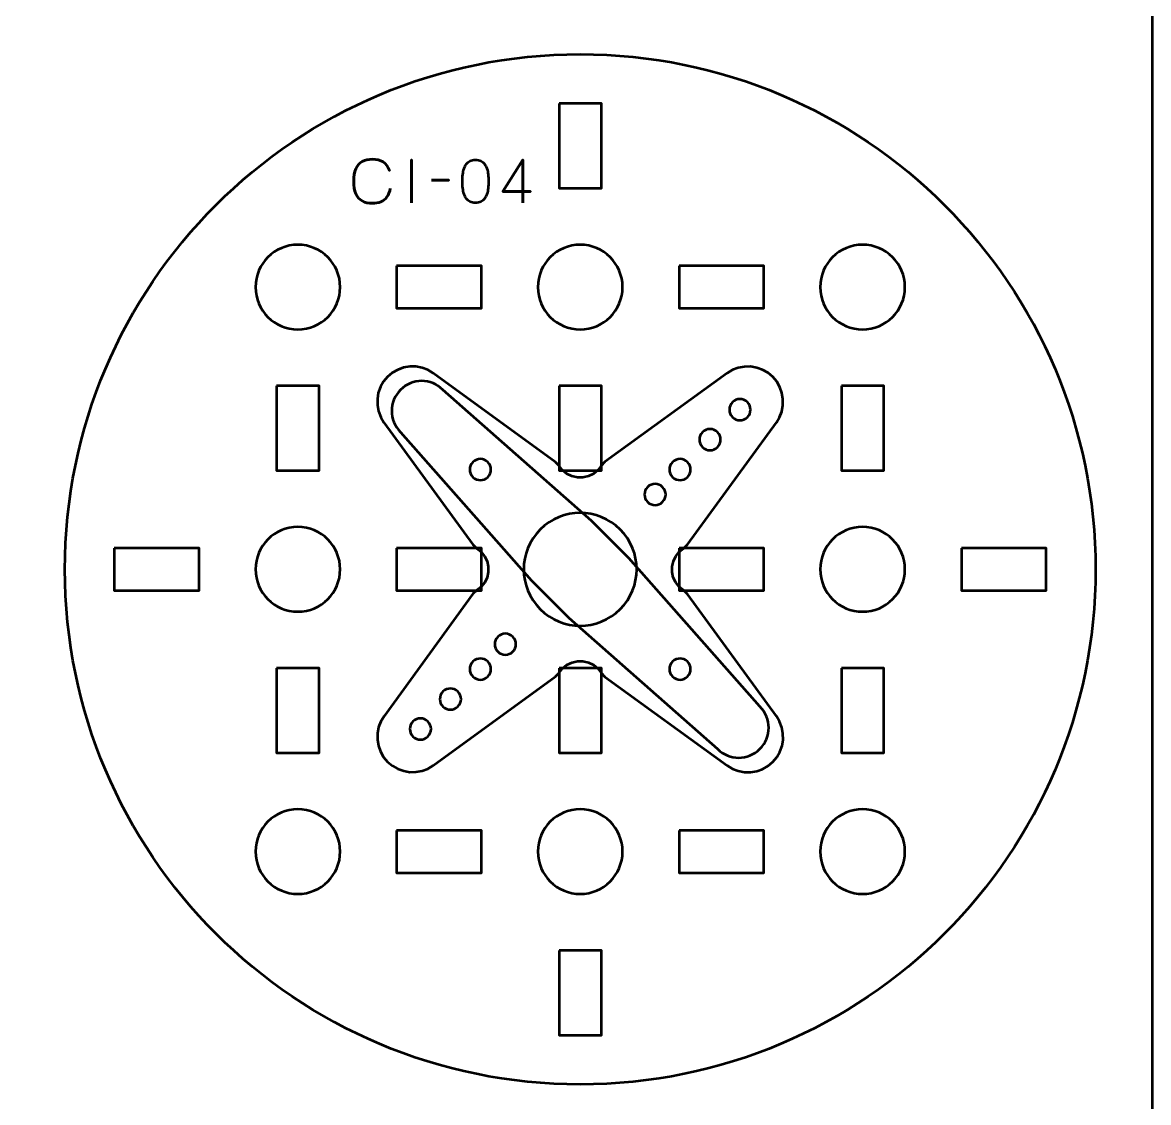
# Model space of a CAD drawing. Header units: centimetres. Extents: x -26.1 to 5.1, y -32.2 to 2.5.
# Drawn here: x -26.15 to -18.17, y -15 to -7.35 of the extents above; entities that cross this region are included whole.
import ezdxf

# ---------------------------------------------------------------- set-up
doc = ezdxf.new("R2010")
doc.units = ezdxf.units.CM
doc.header["$MEASUREMENT"] = 0
doc.layers.add('Layer 1', color=7, linetype='Continuous')

msp = doc.modelspace()

# ---------------------------------------------------------------- linework, layer by layer
at = {"layer": 'Layer 1', "color": 114, "lineweight": 53}
msp.add_ellipse((-22.19999, -11.22499), major_axis=(0, 3.65), ratio=1, dxfattribs=at)
msp.add_open_spline([(-18.15001, -15.07498), (-18.15001, -15.07498), (-18.15001, -5.57495), (-18.15001, -5.57495), (-18.15001, -5.57495), (-18.15001, -5.29798), (-17.92692, -5.07499), (-17.64992, -5.07499), (-17.64992, -5.07499), (-17.64992, -5.07499), (-15.09999, -5.07499), (-15.09999, -5.07499), (-15.09999, -5.07499), (-15.09999, -5.07499), (-15.09999, -8.72499), (-15.09999, -8.72499), (-15.09999, -8.72499), (-15.09999, -9.05631), (-14.83131, -9.32499), (-14.49999, -9.32499), (-14.49999, -9.32499), (-14.16867, -9.32499), (-13.89999, -9.05631), (-13.89999, -8.72499), (-13.89999, -8.72499), (-13.89999, -8.72499), (-13.89999, -5.07499), (-13.89999, -5.07499), (-13.89999, -5.07499), (-13.89999, -5.07499), (-11.34995, -5.07499), (-11.34995, -5.07499), (-11.34995, -5.07499), (-11.07298, -5.07499), (-10.84999, -5.29798), (-10.84999, -5.57495), (-10.84999, -5.57495), (-10.84999, -5.57495), (-10.84999, -15.07498), (-10.84999, -15.07498), (-10.84999, -15.07498), (-10.84999, -15.07498), (-3.34996, -15.07498), (-3.34996, -15.07498), (-3.34996, -15.07498), (-3.07299, -15.07498), (-2.85, -15.29807), (-2.85, -15.57507), (-2.85, -15.57507), (-2.85, -15.57507), (-2.85, -21.87504), (-2.85, -21.87504), (-2.85, -21.87504), (-2.85, -22.15201), (-3.07299, -22.375), (-3.34996, -22.375), (-3.34996, -22.375), (-3.34996, -22.375), (-25.64989, -22.375), (-25.64989, -22.375), (-25.64989, -22.375), (-25.92689, -22.375), (-26.14999, -22.15201), (-26.14999, -21.87504), (-26.14999, -21.87504), (-26.14999, -21.87504), (-26.14999, -15.57507), (-26.14999, -15.57507), (-26.14999, -15.57507), (-26.14999, -15.29807), (-25.92689, -15.07498), (-25.64989, -15.07498), (-25.64989, -15.07498), (-25.64989, -15.07498), (-18.15001, -15.07498), (-18.15001, -15.07498)], degree=3, knots=[0, 0, 0, 0, 0.0526316, 0.0526316, 0.0526316, 0.0526316, 0.1052632, 0.1052632, 0.1052632, 0.1052632, 0.1578947, 0.1578947, 0.1578947, 0.1578947, 0.2105263, 0.2105263, 0.2105263, 0.2105263, 0.2631579, 0.2631579, 0.2631579, 0.2631579, 0.3157895, 0.3157895, 0.3157895, 0.3157895, 0.3684211, 0.3684211, 0.3684211, 0.3684211, 0.4210526, 0.4210526, 0.4210526, 0.4210526, 0.4736842, 0.4736842, 0.4736842, 0.4736842, 0.5263158, 0.5263158, 0.5263158, 0.5263158, 0.5789474, 0.5789474, 0.5789474, 0.5789474, 0.6315789, 0.6315789, 0.6315789, 0.6315789, 0.6842105, 0.6842105, 0.6842105, 0.6842105, 0.7368421, 0.7368421, 0.7368421, 0.7368421, 0.7894737, 0.7894737, 0.7894737, 0.7894737, 0.8421053, 0.8421053, 0.8421053, 0.8421053, 0.8947368, 0.8947368, 0.8947368, 0.8947368, 0.9473684, 0.9473684, 0.9473684, 0.9473684, 1, 1, 1, 1], dxfattribs=at)
at = {"layer": 'Layer 1', "lineweight": 53}
for points in [[(-22.35003, -7.92494), (-22.35003, -7.92494), (-22.05003, -7.92494), (-22.05003, -7.92494), (-22.05003, -7.92494), (-22.05003, -7.92494), (-22.05003, -8.52494), (-22.05003, -8.52494), (-22.05003, -8.52494), (-22.05003, -8.52494), (-22.35003, -8.52494), (-22.35003, -8.52494), (-22.35003, -8.52494), (-22.35003, -8.52494), (-22.35003, -7.92494), (-22.35003, -7.92494)], [(-23.89988, -9.22499), (-23.89988, -9.39062), (-24.03426, -9.525), (-24.19989, -9.525), (-24.19989, -9.525), (-24.36566, -9.525), (-24.49989, -9.39062), (-24.49989, -9.22499), (-24.49989, -9.22499), (-24.49989, -9.05922), (-24.36566, -8.92499), (-24.19989, -8.92499), (-24.19989, -8.92499), (-24.03426, -8.92499), (-23.89988, -9.05922), (-23.89988, -9.22499)], [(-21.89996, -9.22499), (-21.89996, -9.39062), (-22.0343, -9.525), (-22.19995, -9.525), (-22.19995, -9.525), (-22.36558, -9.525), (-22.49996, -9.39062), (-22.49996, -9.22499), (-22.49996, -9.22499), (-22.49996, -9.05922), (-22.36558, -8.92499), (-22.19995, -8.92499), (-22.19995, -8.92499), (-22.0343, -8.92499), (-21.89996, -9.05922), (-21.89996, -9.22499)], [(-19.89999, -9.22499), (-19.89999, -9.39062), (-20.03423, -9.525), (-20.2, -9.525), (-20.2, -9.525), (-20.36566, -9.525), (-20.5, -9.39062), (-20.5, -9.22499), (-20.5, -9.22499), (-20.5, -9.05922), (-20.36566, -8.92499), (-20.2, -8.92499), (-20.2, -8.92499), (-20.03423, -8.92499), (-19.89999, -9.05922), (-19.89999, -9.22499)], [(-23.49998, -9.07492), (-23.49998, -9.07492), (-22.89997, -9.07492), (-22.89997, -9.07492), (-22.89997, -9.07492), (-22.89997, -9.07492), (-22.89997, -9.37492), (-22.89997, -9.37492), (-22.89997, -9.37492), (-22.89997, -9.37492), (-23.49998, -9.37492), (-23.49998, -9.37492), (-23.49998, -9.37492), (-23.49998, -9.37492), (-23.49998, -9.07492), (-23.49998, -9.07492)], [(-21.49991, -9.07492), (-21.49991, -9.07492), (-20.89991, -9.07492), (-20.89991, -9.07492), (-20.89991, -9.07492), (-20.89991, -9.07492), (-20.89991, -9.37492), (-20.89991, -9.37492), (-20.89991, -9.37492), (-20.89991, -9.37492), (-21.49991, -9.37492), (-21.49991, -9.37492), (-21.49991, -9.37492), (-21.49991, -9.37492), (-21.49991, -9.07492), (-21.49991, -9.07492)], [(-24.34996, -9.9249), (-24.34996, -9.9249), (-24.04996, -9.9249), (-24.04996, -9.9249), (-24.04996, -9.9249), (-24.04996, -9.9249), (-24.04996, -10.52491), (-24.04996, -10.52491), (-24.04996, -10.52491), (-24.04996, -10.52491), (-24.34996, -10.52491), (-24.34996, -10.52491), (-24.34996, -10.52491), (-24.34996, -10.52491), (-24.34996, -9.9249), (-24.34996, -9.9249)], [(-22.35003, -9.9249), (-22.35003, -9.9249), (-22.05003, -9.9249), (-22.05003, -9.9249), (-22.05003, -9.9249), (-22.05003, -9.9249), (-22.05003, -10.52491), (-22.05003, -10.52491), (-22.05003, -10.52491), (-22.05003, -10.52491), (-22.35003, -10.52491), (-22.35003, -10.52491), (-22.35003, -10.52491), (-22.35003, -10.52491), (-22.35003, -9.9249), (-22.35003, -9.9249)], [(-20.34993, -9.9249), (-20.34993, -9.9249), (-20.04992, -9.9249), (-20.04992, -9.9249), (-20.04992, -9.9249), (-20.04992, -9.9249), (-20.04992, -10.52491), (-20.04992, -10.52491), (-20.04992, -10.52491), (-20.04992, -10.52491), (-20.34993, -10.52491), (-20.34993, -10.52491), (-20.34993, -10.52491), (-20.34993, -10.52491), (-20.34993, -9.9249), (-20.34993, -9.9249)], [(-23.89988, -11.22493), (-23.89988, -11.39058), (-24.03426, -11.52492), (-24.19989, -11.52492), (-24.19989, -11.52492), (-24.36566, -11.52492), (-24.49989, -11.39058), (-24.49989, -11.22493), (-24.49989, -11.22493), (-24.49989, -11.0593), (-24.36566, -10.92492), (-24.19989, -10.92492), (-24.19989, -10.92492), (-24.03426, -10.92492), (-23.89988, -11.0593), (-23.89988, -11.22493)], [(-19.89999, -11.22493), (-19.89999, -11.39058), (-20.03423, -11.52492), (-20.2, -11.52492), (-20.2, -11.52492), (-20.36566, -11.52492), (-20.5, -11.39058), (-20.5, -11.22493), (-20.5, -11.22493), (-20.5, -11.0593), (-20.36566, -10.92492), (-20.2, -10.92492), (-20.2, -10.92492), (-20.03423, -10.92492), (-19.89999, -11.0593), (-19.89999, -11.22493)], [(-25.49994, -11.07485), (-25.49994, -11.07485), (-24.89994, -11.07485), (-24.89994, -11.07485), (-24.89994, -11.07485), (-24.89994, -11.07485), (-24.89994, -11.37485), (-24.89994, -11.37485), (-24.89994, -11.37485), (-24.89994, -11.37485), (-25.49994, -11.37485), (-25.49994, -11.37485), (-25.49994, -11.37485), (-25.49994, -11.37485), (-25.49994, -11.07485), (-25.49994, -11.07485)], [(-23.49998, -11.07485), (-23.49998, -11.07485), (-22.89997, -11.07485), (-22.89997, -11.07485), (-22.89997, -11.07485), (-22.89997, -11.07485), (-22.89997, -11.37485), (-22.89997, -11.37485), (-22.89997, -11.37485), (-22.89997, -11.37485), (-23.49998, -11.37485), (-23.49998, -11.37485), (-23.49998, -11.37485), (-23.49998, -11.37485), (-23.49998, -11.07485), (-23.49998, -11.07485)], [(-21.49991, -11.07485), (-21.49991, -11.07485), (-20.89991, -11.07485), (-20.89991, -11.07485), (-20.89991, -11.07485), (-20.89991, -11.07485), (-20.89991, -11.37485), (-20.89991, -11.37485), (-20.89991, -11.37485), (-20.89991, -11.37485), (-21.49991, -11.37485), (-21.49991, -11.37485), (-21.49991, -11.37485), (-21.49991, -11.37485), (-21.49991, -11.07485), (-21.49991, -11.07485)], [(-19.49994, -11.07485), (-19.49994, -11.07485), (-18.89994, -11.07485), (-18.89994, -11.07485), (-18.89994, -11.07485), (-18.89994, -11.07485), (-18.89994, -11.37485), (-18.89994, -11.37485), (-18.89994, -11.37485), (-18.89994, -11.37485), (-19.49994, -11.37485), (-19.49994, -11.37485), (-19.49994, -11.37485), (-19.49994, -11.37485), (-19.49994, -11.07485), (-19.49994, -11.07485)], [(-24.34996, -11.92497), (-24.34996, -11.92497), (-24.04996, -11.92497), (-24.04996, -11.92497), (-24.04996, -11.92497), (-24.04996, -11.92497), (-24.04996, -12.52497), (-24.04996, -12.52497), (-24.04996, -12.52497), (-24.04996, -12.52497), (-24.34996, -12.52497), (-24.34996, -12.52497), (-24.34996, -12.52497), (-24.34996, -12.52497), (-24.34996, -11.92497), (-24.34996, -11.92497)], [(-22.35003, -11.92497), (-22.35003, -11.92497), (-22.05003, -11.92497), (-22.05003, -11.92497), (-22.05003, -11.92497), (-22.05003, -11.92497), (-22.05003, -12.52497), (-22.05003, -12.52497), (-22.05003, -12.52497), (-22.05003, -12.52497), (-22.35003, -12.52497), (-22.35003, -12.52497), (-22.35003, -12.52497), (-22.35003, -12.52497), (-22.35003, -11.92497), (-22.35003, -11.92497)], [(-20.34993, -11.92497), (-20.34993, -11.92497), (-20.04992, -11.92497), (-20.04992, -11.92497), (-20.04992, -11.92497), (-20.04992, -11.92497), (-20.04992, -12.52497), (-20.04992, -12.52497), (-20.04992, -12.52497), (-20.04992, -12.52497), (-20.34993, -12.52497), (-20.34993, -12.52497), (-20.34993, -12.52497), (-20.34993, -12.52497), (-20.34993, -11.92497), (-20.34993, -11.92497)], [(-23.89988, -13.22488), (-23.89988, -13.39065), (-24.03426, -13.52489), (-24.19989, -13.52489), (-24.19989, -13.52489), (-24.36566, -13.52489), (-24.49989, -13.39065), (-24.49989, -13.22488), (-24.49989, -13.22488), (-24.49989, -13.05922), (-24.36566, -12.92488), (-24.19989, -12.92488), (-24.19989, -12.92488), (-24.03426, -12.92488), (-23.89988, -13.05922), (-23.89988, -13.22488)], [(-21.89996, -13.22488), (-21.89996, -13.39065), (-22.0343, -13.52489), (-22.19995, -13.52489), (-22.19995, -13.52489), (-22.36558, -13.52489), (-22.49996, -13.39065), (-22.49996, -13.22488), (-22.49996, -13.22488), (-22.49996, -13.05922), (-22.36558, -12.92488), (-22.19995, -12.92488), (-22.19995, -12.92488), (-22.0343, -12.92488), (-21.89996, -13.05922), (-21.89996, -13.22488)], [(-19.89999, -13.22488), (-19.89999, -13.39065), (-20.03423, -13.52489), (-20.2, -13.52489), (-20.2, -13.52489), (-20.36566, -13.52489), (-20.5, -13.39065), (-20.5, -13.22488), (-20.5, -13.22488), (-20.5, -13.05922), (-20.36566, -12.92488), (-20.2, -12.92488), (-20.2, -12.92488), (-20.03423, -12.92488), (-19.89999, -13.05922), (-19.89999, -13.22488)], [(-23.49998, -13.07495), (-23.49998, -13.07495), (-22.89997, -13.07495), (-22.89997, -13.07495), (-22.89997, -13.07495), (-22.89997, -13.07495), (-22.89997, -13.37496), (-22.89997, -13.37496), (-22.89997, -13.37496), (-22.89997, -13.37496), (-23.49998, -13.37496), (-23.49998, -13.37496), (-23.49998, -13.37496), (-23.49998, -13.37496), (-23.49998, -13.07495), (-23.49998, -13.07495)], [(-21.49991, -13.07495), (-21.49991, -13.07495), (-20.89991, -13.07495), (-20.89991, -13.07495), (-20.89991, -13.07495), (-20.89991, -13.07495), (-20.89991, -13.37496), (-20.89991, -13.37496), (-20.89991, -13.37496), (-20.89991, -13.37496), (-21.49991, -13.37496), (-21.49991, -13.37496), (-21.49991, -13.37496), (-21.49991, -13.37496), (-21.49991, -13.07495), (-21.49991, -13.07495)], [(-22.35003, -13.92494), (-22.35003, -13.92494), (-22.05003, -13.92494), (-22.05003, -13.92494), (-22.05003, -13.92494), (-22.05003, -13.92494), (-22.05003, -14.52494), (-22.05003, -14.52494), (-22.05003, -14.52494), (-22.05003, -14.52494), (-22.35003, -14.52494), (-22.35003, -14.52494), (-22.35003, -14.52494), (-22.35003, -14.52494), (-22.35003, -13.92494), (-22.35003, -13.92494)]]:
    msp.add_open_spline(points, degree=3, knots=[0, 0, 0, 0, 0.25, 0.25, 0.25, 0.25, 0.5, 0.5, 0.5, 0.5, 0.75, 0.75, 0.75, 0.75, 1, 1, 1, 1], dxfattribs=at)
at = {"layer": 'Layer 1', "color": 30, "lineweight": 53}
for points, knots in [([(-23.545, -8.52532), (-23.54952, -8.54952), (-23.55742, -8.56949), (-23.5685, -8.58515), (-23.5685, -8.58515), (-23.57964, -8.60075), (-23.5939, -8.61232), (-23.61125, -8.61987), (-23.61125, -8.61987), (-23.62854, -8.62742), (-23.64886, -8.63123), (-23.672, -8.63116), (-23.672, -8.63116), (-23.70015, -8.63123), (-23.72407, -8.62579), (-23.74369, -8.61472), (-23.74369, -8.61472), (-23.7633, -8.60371), (-23.77826, -8.58671), (-23.78856, -8.56364), (-23.78856, -8.56364), (-23.79886, -8.54056), (-23.80401, -8.511), (-23.80408, -8.47495), (-23.80408, -8.47495), (-23.80401, -8.43904), (-23.79886, -8.40954), (-23.78856, -8.38647), (-23.78856, -8.38647), (-23.77826, -8.3634), (-23.7633, -8.34633), (-23.74369, -8.33525), (-23.74369, -8.33525), (-23.72407, -8.32417), (-23.70015, -8.31867), (-23.672, -8.31874), (-23.672, -8.31874), (-23.64187, -8.31867), (-23.61662, -8.32509), (-23.5963, -8.338), (-23.5963, -8.338), (-23.57605, -8.35091), (-23.56116, -8.37088), (-23.55178, -8.3979), (-23.55178, -8.3979), (-23.56116, -8.37088), (-23.57605, -8.35091), (-23.5963, -8.338), (-23.5963, -8.338), (-23.61662, -8.32509), (-23.64187, -8.31867), (-23.672, -8.31874), (-23.672, -8.31874), (-23.70015, -8.31867), (-23.72407, -8.32417), (-23.74369, -8.33525), (-23.74369, -8.33525), (-23.7633, -8.34633), (-23.77826, -8.3634), (-23.78856, -8.38647), (-23.78856, -8.38647), (-23.79886, -8.40954), (-23.80401, -8.43904), (-23.80408, -8.47495), (-23.80408, -8.47495), (-23.80401, -8.511), (-23.79886, -8.54056), (-23.78856, -8.56364), (-23.78856, -8.56364), (-23.77826, -8.58671), (-23.7633, -8.60371), (-23.74369, -8.61472), (-23.74369, -8.61472), (-23.72407, -8.62579), (-23.70015, -8.63123), (-23.672, -8.63116), (-23.672, -8.63116), (-23.64886, -8.63123), (-23.62854, -8.62742), (-23.61125, -8.61987), (-23.61125, -8.61987), (-23.5939, -8.61232), (-23.57964, -8.60075), (-23.5685, -8.58515), (-23.5685, -8.58515), (-23.55742, -8.56949), (-23.54952, -8.54952), (-23.545, -8.52532)], [0, 0, 0, 0, 0.0454545, 0.0454545, 0.0454545, 0.0454545, 0.0909091, 0.0909091, 0.0909091, 0.0909091, 0.1363636, 0.1363636, 0.1363636, 0.1363636, 0.1818182, 0.1818182, 0.1818182, 0.1818182, 0.2272727, 0.2272727, 0.2272727, 0.2272727, 0.2727273, 0.2727273, 0.2727273, 0.2727273, 0.3181818, 0.3181818, 0.3181818, 0.3181818, 0.3636364, 0.3636364, 0.3636364, 0.3636364, 0.4090909, 0.4090909, 0.4090909, 0.4090909, 0.4545455, 0.4545455, 0.4545455, 0.4545455, 0.5, 0.5, 0.5, 0.5, 0.5454545, 0.5454545, 0.5454545, 0.5454545, 0.5909091, 0.5909091, 0.5909091, 0.5909091, 0.6363636, 0.6363636, 0.6363636, 0.6363636, 0.6818182, 0.6818182, 0.6818182, 0.6818182, 0.7272727, 0.7272727, 0.7272727, 0.7272727, 0.7727273, 0.7727273, 0.7727273, 0.7727273, 0.8181818, 0.8181818, 0.8181818, 0.8181818, 0.8636364, 0.8636364, 0.8636364, 0.8636364, 0.9090909, 0.9090909, 0.9090909, 0.9090909, 0.9545455, 0.9545455, 0.9545455, 0.9545455, 1, 1, 1, 1]), ([(-23.39514, -8.62777), (-23.39514, -8.62777), (-23.39514, -8.32255), (-23.39514, -8.32255), (-23.39514, -8.32255), (-23.39514, -8.32255), (-23.39514, -8.62777), (-23.39514, -8.62777)], [0, 0, 0, 0, 0.5, 0.5, 0.5, 0.5, 1, 1, 1, 1]), ([(-22.94175, -8.62777), (-22.92694, -8.6277), (-22.91417, -8.62509), (-22.90351, -8.62001), (-22.90351, -8.62001), (-22.89293, -8.61493), (-22.88411, -8.60766), (-22.87706, -8.59842), (-22.87706, -8.59842), (-22.87007, -8.58911), (-22.86457, -8.5781), (-22.86048, -8.5654), (-22.86048, -8.5654), (-22.85645, -8.5527), (-22.85356, -8.5388), (-22.85194, -8.52356), (-22.85194, -8.52356), (-22.85024, -8.50832), (-22.8494, -8.4923), (-22.84947, -8.47537), (-22.84947, -8.47537), (-22.8494, -8.45851), (-22.85024, -8.44249), (-22.85194, -8.42732), (-22.85194, -8.42732), (-22.85356, -8.41215), (-22.85645, -8.39818), (-22.86048, -8.38548), (-22.86048, -8.38548), (-22.86457, -8.37285), (-22.87007, -8.36185), (-22.87706, -8.35246), (-22.87706, -8.35246), (-22.88411, -8.34315), (-22.89293, -8.33588), (-22.90351, -8.3308), (-22.90351, -8.3308), (-22.91417, -8.32565), (-22.92694, -8.32304), (-22.94175, -8.32297), (-22.94175, -8.32297), (-22.95657, -8.32304), (-22.96934, -8.32565), (-22.98, -8.3308), (-22.98, -8.3308), (-22.99058, -8.33588), (-22.9994, -8.34315), (-23.00645, -8.35246), (-23.00645, -8.35246), (-23.01344, -8.36185), (-23.01894, -8.37285), (-23.02303, -8.38548), (-23.02303, -8.38548), (-23.02706, -8.39818), (-23.02995, -8.41215), (-23.03157, -8.42732), (-23.03157, -8.42732), (-23.03326, -8.44249), (-23.03411, -8.45851), (-23.03404, -8.47537), (-23.03404, -8.47537), (-23.03411, -8.4923), (-23.03326, -8.50832), (-23.03157, -8.52356), (-23.03157, -8.52356), (-23.02995, -8.5388), (-23.02706, -8.5527), (-23.02303, -8.5654), (-23.02303, -8.5654), (-23.01894, -8.5781), (-23.01344, -8.58911), (-23.00645, -8.59842), (-23.00645, -8.59842), (-22.9994, -8.60766), (-22.99058, -8.61493), (-22.98, -8.62001), (-22.98, -8.62001), (-22.96934, -8.62509), (-22.95657, -8.6277), (-22.94175, -8.62777)], [0, 0, 0, 0, 0.05, 0.05, 0.05, 0.05, 0.1, 0.1, 0.1, 0.1, 0.15, 0.15, 0.15, 0.15, 0.2, 0.2, 0.2, 0.2, 0.25, 0.25, 0.25, 0.25, 0.3, 0.3, 0.3, 0.3, 0.35, 0.35, 0.35, 0.35, 0.4, 0.4, 0.4, 0.4, 0.45, 0.45, 0.45, 0.45, 0.5, 0.5, 0.5, 0.5, 0.55, 0.55, 0.55, 0.55, 0.6, 0.6, 0.6, 0.6, 0.65, 0.65, 0.65, 0.65, 0.7, 0.7, 0.7, 0.7, 0.75, 0.75, 0.75, 0.75, 0.8, 0.8, 0.8, 0.8, 0.85, 0.85, 0.85, 0.85, 0.9, 0.9, 0.9, 0.9, 0.95, 0.95, 0.95, 0.95, 1, 1, 1, 1]), ([(-22.94175, -8.62777), (-22.92694, -8.6277), (-22.91417, -8.62509), (-22.90351, -8.62001), (-22.90351, -8.62001), (-22.89293, -8.61493), (-22.88411, -8.60766), (-22.87706, -8.59842), (-22.87706, -8.59842), (-22.87007, -8.58911), (-22.86457, -8.5781), (-22.86048, -8.5654), (-22.86048, -8.5654), (-22.85645, -8.5527), (-22.85356, -8.5388), (-22.85194, -8.52356), (-22.85194, -8.52356), (-22.85024, -8.50832), (-22.8494, -8.4923), (-22.84947, -8.47537), (-22.84947, -8.47537), (-22.8494, -8.45851), (-22.85024, -8.44249), (-22.85194, -8.42732), (-22.85194, -8.42732), (-22.85356, -8.41215), (-22.85645, -8.39818), (-22.86048, -8.38548), (-22.86048, -8.38548), (-22.86457, -8.37285), (-22.87007, -8.36185), (-22.87706, -8.35246), (-22.87706, -8.35246), (-22.88411, -8.34315), (-22.89293, -8.33588), (-22.90351, -8.3308), (-22.90351, -8.3308), (-22.91417, -8.32565), (-22.92694, -8.32304), (-22.94175, -8.32297), (-22.94175, -8.32297), (-22.95657, -8.32304), (-22.96934, -8.32565), (-22.98, -8.3308), (-22.98, -8.3308), (-22.99058, -8.33588), (-22.9994, -8.34315), (-23.00645, -8.35246), (-23.00645, -8.35246), (-23.01344, -8.36185), (-23.01894, -8.37285), (-23.02303, -8.38548), (-23.02303, -8.38548), (-23.02706, -8.39818), (-23.02995, -8.41215), (-23.03157, -8.42732), (-23.03157, -8.42732), (-23.03326, -8.44249), (-23.03411, -8.45851), (-23.03404, -8.47537), (-23.03404, -8.47537), (-23.03411, -8.4923), (-23.03326, -8.50832), (-23.03157, -8.52356), (-23.03157, -8.52356), (-23.02995, -8.5388), (-23.02706, -8.5527), (-23.02303, -8.5654), (-23.02303, -8.5654), (-23.01894, -8.5781), (-23.01344, -8.58911), (-23.00645, -8.59842), (-23.00645, -8.59842), (-22.9994, -8.60766), (-22.99058, -8.61493), (-22.98, -8.62001), (-22.98, -8.62001), (-22.96934, -8.62509), (-22.95657, -8.6277), (-22.94175, -8.62777)], [0, 0, 0, 0, 0.05, 0.05, 0.05, 0.05, 0.1, 0.1, 0.1, 0.1, 0.15, 0.15, 0.15, 0.15, 0.2, 0.2, 0.2, 0.2, 0.25, 0.25, 0.25, 0.25, 0.3, 0.3, 0.3, 0.3, 0.35, 0.35, 0.35, 0.35, 0.4, 0.4, 0.4, 0.4, 0.45, 0.45, 0.45, 0.45, 0.5, 0.5, 0.5, 0.5, 0.55, 0.55, 0.55, 0.55, 0.6, 0.6, 0.6, 0.6, 0.65, 0.65, 0.65, 0.65, 0.7, 0.7, 0.7, 0.7, 0.75, 0.75, 0.75, 0.75, 0.8, 0.8, 0.8, 0.8, 0.85, 0.85, 0.85, 0.85, 0.9, 0.9, 0.9, 0.9, 0.95, 0.95, 0.95, 0.95, 1, 1, 1, 1]), ([(-22.60521, -8.62777), (-22.60521, -8.62777), (-22.60521, -8.32255), (-22.60521, -8.32255), (-22.60521, -8.32255), (-22.60521, -8.32255), (-22.74914, -8.54649), (-22.74914, -8.54649), (-22.74914, -8.54649), (-22.74914, -8.54649), (-22.55102, -8.54649), (-22.55102, -8.54649), (-22.55102, -8.54649), (-22.55102, -8.54649), (-22.74914, -8.54649), (-22.74914, -8.54649), (-22.74914, -8.54649), (-22.74914, -8.54649), (-22.60521, -8.32255), (-22.60521, -8.32255), (-22.60521, -8.32255), (-22.60521, -8.32255), (-22.60521, -8.62777), (-22.60521, -8.62777)], [0, 0, 0, 0, 0.1666667, 0.1666667, 0.1666667, 0.1666667, 0.3333333, 0.3333333, 0.3333333, 0.3333333, 0.5, 0.5, 0.5, 0.5, 0.6666667, 0.6666667, 0.6666667, 0.6666667, 0.8333333, 0.8333333, 0.8333333, 0.8333333, 1, 1, 1, 1]), ([(-23.25417, -8.46817), (-23.25417, -8.46817), (-23.13098, -8.46817), (-23.13098, -8.46817), (-23.13098, -8.46817), (-23.13098, -8.46817), (-23.25417, -8.46817), (-23.25417, -8.46817)], [0, 0, 0, 0, 0.5, 0.5, 0.5, 0.5, 1, 1, 1, 1]), ([(-23.24125, -9.83479), (-23.24125, -9.83479), (-22.37531, -10.46436), (-22.37531, -10.46436), (-22.37531, -10.46436), (-22.37531, -10.46436), (-22.34842, -10.49237), (-22.34842, -10.49237), (-22.34842, -10.49237), (-22.34842, -10.49237), (-22.32434, -10.52318), (-22.32434, -10.52318), (-22.32434, -10.52318), (-22.32434, -10.52318), (-22.29409, -10.54782), (-22.29409, -10.54782), (-22.29409, -10.54782), (-22.29409, -10.54782), (-22.25881, -10.56518), (-22.25881, -10.56518), (-22.25881, -10.56518), (-22.25881, -10.56518), (-22.21959, -10.57415), (-22.21959, -10.57415), (-22.21959, -10.57415), (-22.21959, -10.57415), (-22.18038, -10.57414), (-22.18038, -10.57414), (-22.18038, -10.57414), (-22.18038, -10.57414), (-22.1423, -10.56518), (-22.1423, -10.56518), (-22.1423, -10.56518), (-22.1423, -10.56518), (-22.10645, -10.54837), (-22.10645, -10.54837), (-22.10645, -10.54837), (-22.10645, -10.54837), (-22.07564, -10.52317), (-22.07564, -10.52317), (-22.07564, -10.52317), (-22.07564, -10.52317), (-22.05157, -10.49237), (-22.05157, -10.49237), (-22.05157, -10.49237), (-22.05157, -10.49237), (-22.02524, -10.4638), (-22.02524, -10.4638), (-22.02524, -10.4638), (-22.02524, -10.4638), (-21.15929, -9.83535), (-21.15929, -9.83535), (-21.15929, -9.83535), (-21.15929, -9.83535), (-21.12176, -9.81238), (-21.12176, -9.81238), (-21.12176, -9.81238), (-21.12176, -9.81238), (-21.08088, -9.79727), (-21.08088, -9.79727), (-21.08088, -9.79727), (-21.08088, -9.79727), (-21.03774, -9.78886), (-21.03774, -9.78886), (-21.03774, -9.78886), (-21.03774, -9.78886), (-20.9935, -9.7883), (-20.9935, -9.7883), (-20.9935, -9.7883), (-20.9935, -9.7883), (-20.94981, -9.79614), (-20.94981, -9.79614), (-20.94981, -9.79614), (-20.94981, -9.79614), (-20.90836, -9.81071), (-20.90836, -9.81071), (-20.90836, -9.81071), (-20.90836, -9.81071), (-20.86972, -9.83255), (-20.86972, -9.83255), (-20.86972, -9.83255), (-20.86972, -9.83255), (-20.83611, -9.86055), (-20.83611, -9.86055), (-20.83611, -9.86055), (-20.83611, -9.86055), (-20.80754, -9.89472), (-20.80754, -9.89472), (-20.80754, -9.89472), (-20.80754, -9.89472), (-20.7857, -9.93337), (-20.7857, -9.93337), (-20.7857, -9.93337), (-20.7857, -9.93337), (-20.77113, -9.97481), (-20.77113, -9.97481), (-20.77113, -9.97481), (-20.77113, -9.97481), (-20.76385, -10.01795), (-20.76385, -10.01795), (-20.76385, -10.01795), (-20.76385, -10.01795), (-20.76441, -10.06219), (-20.76441, -10.06219), (-20.76441, -10.06219), (-20.76441, -10.06219), (-20.77226, -10.10589), (-20.77226, -10.10589), (-20.77226, -10.10589), (-20.77226, -10.10589), (-20.78737, -10.14677), (-20.78737, -10.14677), (-20.78737, -10.14677), (-20.78737, -10.14677), (-20.81034, -10.1843), (-20.81034, -10.1843), (-20.81034, -10.1843), (-20.81034, -10.1843), (-21.43935, -11.04969), (-21.43935, -11.04969), (-21.43935, -11.04969), (-21.43935, -11.04969), (-21.46737, -11.07657), (-21.46737, -11.07657), (-21.46737, -11.07657), (-21.46737, -11.07657), (-21.49816, -11.10065), (-21.49816, -11.10065), (-21.49816, -11.10065), (-21.49816, -11.10065), (-21.52336, -11.13146), (-21.52336, -11.13146), (-21.52336, -11.13146), (-21.52336, -11.13146), (-21.54017, -11.16731), (-21.54017, -11.16731), (-21.54017, -11.16731), (-21.54017, -11.16731), (-21.54913, -11.20538), (-21.54913, -11.20538), (-21.54913, -11.20538), (-21.54913, -11.20538), (-21.54914, -11.2446), (-21.54914, -11.2446), (-21.54914, -11.2446), (-21.54914, -11.2446), (-21.54074, -11.28325), (-21.54074, -11.28325), (-21.54074, -11.28325), (-21.54074, -11.28325), (-21.52337, -11.31854), (-21.52337, -11.31854), (-21.52337, -11.31854), (-21.52337, -11.31854), (-21.49817, -11.34935), (-21.49817, -11.34935), (-21.49817, -11.34935), (-21.49817, -11.34935), (-21.46736, -11.37343), (-21.46736, -11.37343), (-21.46736, -11.37343), (-21.46736, -11.37343), (-21.43935, -11.40031), (-21.43935, -11.40031), (-21.43935, -11.40031), (-21.43935, -11.40031), (-20.81035, -12.26569), (-20.81035, -12.26569), (-20.81035, -12.26569), (-20.81035, -12.26569), (-20.78739, -12.30321), (-20.78739, -12.30321), (-20.78739, -12.30321), (-20.78739, -12.30321), (-20.7717, -12.34465), (-20.7717, -12.34465), (-20.7717, -12.34465), (-20.7717, -12.34465), (-20.76387, -12.38835), (-20.76387, -12.38835), (-20.76387, -12.38835), (-20.76387, -12.38835), (-20.76331, -12.43259), (-20.76331, -12.43259), (-20.76331, -12.43259), (-20.76331, -12.43259), (-20.77058, -12.47572), (-20.77058, -12.47572), (-20.77058, -12.47572), (-20.77058, -12.47572), (-20.78515, -12.51717), (-20.78515, -12.51717), (-20.78515, -12.51717), (-20.78515, -12.51717), (-20.80699, -12.55582), (-20.80699, -12.55582), (-20.80699, -12.55582), (-20.80699, -12.55582), (-20.83499, -12.58943), (-20.83499, -12.58943), (-20.83499, -12.58943), (-20.83499, -12.58943), (-20.86916, -12.61799), (-20.86916, -12.61799), (-20.86916, -12.61799), (-20.86916, -12.61799), (-20.90782, -12.63984), (-20.90782, -12.63984), (-20.90782, -12.63984), (-20.90782, -12.63984), (-20.94927, -12.65441), (-20.94927, -12.65441), (-20.94927, -12.65441), (-20.94927, -12.65441), (-20.99239, -12.66168), (-20.99239, -12.66168), (-20.99239, -12.66168), (-20.99239, -12.66168), (-21.03664, -12.66112), (-21.03664, -12.66112), (-21.03664, -12.66112), (-21.03664, -12.66112), (-21.08033, -12.65329), (-21.08033, -12.65329), (-21.08033, -12.65329), (-21.08033, -12.65329), (-21.12178, -12.6376), (-21.12178, -12.6376), (-21.12178, -12.6376), (-21.12178, -12.6376), (-21.1593, -12.61464), (-21.1593, -12.61464), (-21.1593, -12.61464), (-21.1593, -12.61464), (-22.02467, -11.98563), (-22.02467, -11.98563), (-22.02467, -11.98563), (-22.02467, -11.98563), (-22.05156, -11.95763), (-22.05156, -11.95763), (-22.05156, -11.95763), (-22.05156, -11.95763), (-22.07564, -11.92682), (-22.07564, -11.92682), (-22.07564, -11.92682), (-22.07564, -11.92682), (-22.10645, -11.90162), (-22.10645, -11.90162), (-22.10645, -11.90162), (-22.10645, -11.90162), (-22.14174, -11.88425), (-22.14174, -11.88425), (-22.14174, -11.88425), (-22.14174, -11.88425), (-22.18039, -11.87585), (-22.18039, -11.87585), (-22.18039, -11.87585), (-22.18039, -11.87585), (-22.2196, -11.87585), (-22.2196, -11.87585), (-22.2196, -11.87585), (-22.2196, -11.87585), (-22.25768, -11.88482), (-22.25768, -11.88482), (-22.25768, -11.88482), (-22.25768, -11.88482), (-22.29353, -11.90162), (-22.29353, -11.90162), (-22.29353, -11.90162), (-22.29353, -11.90162), (-22.32434, -11.92683), (-22.32434, -11.92683), (-22.32434, -11.92683), (-22.32434, -11.92683), (-22.34842, -11.95763), (-22.34842, -11.95763), (-22.34842, -11.95763), (-22.34842, -11.95763), (-22.37474, -11.98508), (-22.37474, -11.98508), (-22.37474, -11.98508), (-22.37474, -11.98508), (-23.24068, -12.61464), (-23.24068, -12.61464), (-23.24068, -12.61464), (-23.24068, -12.61464), (-23.2782, -12.6376), (-23.2782, -12.6376), (-23.2782, -12.6376), (-23.2782, -12.6376), (-23.3191, -12.65273), (-23.3191, -12.65273), (-23.3191, -12.65273), (-23.3191, -12.65273), (-23.36279, -12.66056), (-23.36279, -12.66056), (-23.36279, -12.66056), (-23.36279, -12.66056), (-23.40703, -12.66113), (-23.40703, -12.66113), (-23.40703, -12.66113), (-23.40703, -12.66113), (-23.45016, -12.65385), (-23.45016, -12.65385), (-23.45016, -12.65385), (-23.45016, -12.65385), (-23.4916, -12.63928), (-23.4916, -12.63928), (-23.4916, -12.63928), (-23.4916, -12.63928), (-23.53026, -12.61744), (-23.53026, -12.61744), (-23.53026, -12.61744), (-23.53026, -12.61744), (-23.56443, -12.58887), (-23.56443, -12.58887), (-23.56443, -12.58887), (-23.56443, -12.58887), (-23.59243, -12.55526), (-23.59243, -12.55526), (-23.59243, -12.55526), (-23.59243, -12.55526), (-23.61426, -12.51662), (-23.61426, -12.51662), (-23.61426, -12.51662), (-23.61426, -12.51662), (-23.62884, -12.47517), (-23.62884, -12.47517), (-23.62884, -12.47517), (-23.62884, -12.47517), (-23.63668, -12.43148), (-23.63668, -12.43148), (-23.63668, -12.43148), (-23.63668, -12.43148), (-23.63612, -12.38723), (-23.63612, -12.38723), (-23.63612, -12.38723), (-23.63612, -12.38723), (-23.62772, -12.34411), (-23.62772, -12.34411), (-23.62772, -12.34411), (-23.62772, -12.34411), (-23.61259, -12.30321), (-23.61259, -12.30321), (-23.61259, -12.30321), (-23.61259, -12.30321), (-23.58963, -12.26569), (-23.58963, -12.26569), (-23.58963, -12.26569), (-23.58963, -12.26569), (-22.96063, -11.39919), (-22.96063, -11.39919), (-22.96063, -11.39919), (-22.96063, -11.39919), (-22.93262, -11.37343), (-22.93262, -11.37343), (-22.93262, -11.37343), (-22.93262, -11.37343), (-22.90182, -11.34935), (-22.90182, -11.34935), (-22.90182, -11.34935), (-22.90182, -11.34935), (-22.87661, -11.31854), (-22.87661, -11.31854), (-22.87661, -11.31854), (-22.87661, -11.31854), (-22.85981, -11.28269), (-22.85981, -11.28269), (-22.85981, -11.28269), (-22.85981, -11.28269), (-22.85085, -11.2446), (-22.85085, -11.2446), (-22.85085, -11.2446), (-22.85085, -11.2446), (-22.85084, -11.2054), (-22.85084, -11.2054), (-22.85084, -11.2054), (-22.85084, -11.2054), (-22.85981, -11.16618), (-22.85981, -11.16618), (-22.85981, -11.16618), (-22.85981, -11.16618), (-22.87717, -11.1309), (-22.87717, -11.1309), (-22.87717, -11.1309), (-22.87717, -11.1309), (-22.90181, -11.10066), (-22.90181, -11.10066), (-22.90181, -11.10066), (-22.90181, -11.10066), (-22.93262, -11.07657), (-22.93262, -11.07657), (-22.93262, -11.07657), (-22.93262, -11.07657), (-22.96063, -11.04968), (-22.96063, -11.04968), (-22.96063, -11.04968), (-22.96063, -11.04968), (-23.5902, -10.18374), (-23.5902, -10.18374), (-23.5902, -10.18374), (-23.5902, -10.18374), (-23.61316, -10.14622), (-23.61316, -10.14622), (-23.61316, -10.14622), (-23.61316, -10.14622), (-23.62885, -10.10477), (-23.62885, -10.10477), (-23.62885, -10.10477), (-23.62885, -10.10477), (-23.63668, -10.06108), (-23.63668, -10.06108), (-23.63668, -10.06108), (-23.63668, -10.06108), (-23.63669, -10.01739), (-23.63669, -10.01739), (-23.63669, -10.01739), (-23.63669, -10.01739), (-23.62997, -9.97371), (-23.62997, -9.97371), (-23.62997, -9.97371), (-23.62997, -9.97371), (-23.61484, -9.93282), (-23.61484, -9.93282), (-23.61484, -9.93282), (-23.61484, -9.93282), (-23.59299, -9.89416), (-23.59299, -9.89416), (-23.59299, -9.89416), (-23.59299, -9.89416), (-23.56443, -9.85999), (-23.56443, -9.85999), (-23.56443, -9.85999), (-23.56443, -9.85999), (-23.53082, -9.83199), (-23.53082, -9.83199), (-23.53082, -9.83199), (-23.53082, -9.83199), (-23.49217, -9.81015), (-23.49217, -9.81015), (-23.49217, -9.81015), (-23.49217, -9.81015), (-23.45128, -9.79502), (-23.45128, -9.79502), (-23.45128, -9.79502), (-23.45128, -9.79502), (-23.4076, -9.7883), (-23.4076, -9.7883), (-23.4076, -9.7883), (-23.4076, -9.7883), (-23.36391, -9.78831), (-23.36391, -9.78831), (-23.36391, -9.78831), (-23.36391, -9.78831), (-23.32021, -9.79614), (-23.32021, -9.79614), (-23.32021, -9.79614), (-23.32021, -9.79614), (-23.27877, -9.81183), (-23.27877, -9.81183), (-23.27877, -9.81183), (-23.27877, -9.81183), (-23.24125, -9.83479), (-23.24125, -9.83479)], [0, 0, 0, 0, 0.0086207, 0.0086207, 0.0086207, 0.0086207, 0.0172414, 0.0172414, 0.0172414, 0.0172414, 0.0258621, 0.0258621, 0.0258621, 0.0258621, 0.0344828, 0.0344828, 0.0344828, 0.0344828, 0.0431034, 0.0431034, 0.0431034, 0.0431034, 0.0517241, 0.0517241, 0.0517241, 0.0517241, 0.0603448, 0.0603448, 0.0603448, 0.0603448, 0.0689655, 0.0689655, 0.0689655, 0.0689655, 0.0775862, 0.0775862, 0.0775862, 0.0775862, 0.0862069, 0.0862069, 0.0862069, 0.0862069, 0.0948276, 0.0948276, 0.0948276, 0.0948276, 0.1034483, 0.1034483, 0.1034483, 0.1034483, 0.112069, 0.112069, 0.112069, 0.112069, 0.1206897, 0.1206897, 0.1206897, 0.1206897, 0.1293103, 0.1293103, 0.1293103, 0.1293103, 0.137931, 0.137931, 0.137931, 0.137931, 0.1465517, 0.1465517, 0.1465517, 0.1465517, 0.1551724, 0.1551724, 0.1551724, 0.1551724, 0.1637931, 0.1637931, 0.1637931, 0.1637931, 0.1724138, 0.1724138, 0.1724138, 0.1724138, 0.1810345, 0.1810345, 0.1810345, 0.1810345, 0.1896552, 0.1896552, 0.1896552, 0.1896552, 0.1982759, 0.1982759, 0.1982759, 0.1982759, 0.2068966, 0.2068966, 0.2068966, 0.2068966, 0.2155172, 0.2155172, 0.2155172, 0.2155172, 0.2241379, 0.2241379, 0.2241379, 0.2241379, 0.2327586, 0.2327586, 0.2327586, 0.2327586, 0.2413793, 0.2413793, 0.2413793, 0.2413793, 0.25, 0.25, 0.25, 0.25, 0.2586207, 0.2586207, 0.2586207, 0.2586207, 0.2672414, 0.2672414, 0.2672414, 0.2672414, 0.2758621, 0.2758621, 0.2758621, 0.2758621, 0.2844828, 0.2844828, 0.2844828, 0.2844828, 0.2931034, 0.2931034, 0.2931034, 0.2931034, 0.3017241, 0.3017241, 0.3017241, 0.3017241, 0.3103448, 0.3103448, 0.3103448, 0.3103448, 0.3189655, 0.3189655, 0.3189655, 0.3189655, 0.3275862, 0.3275862, 0.3275862, 0.3275862, 0.3362069, 0.3362069, 0.3362069, 0.3362069, 0.3448276, 0.3448276, 0.3448276, 0.3448276, 0.3534483, 0.3534483, 0.3534483, 0.3534483, 0.362069, 0.362069, 0.362069, 0.362069, 0.3706897, 0.3706897, 0.3706897, 0.3706897, 0.3793103, 0.3793103, 0.3793103, 0.3793103, 0.387931, 0.387931, 0.387931, 0.387931, 0.3965517, 0.3965517, 0.3965517, 0.3965517, 0.4051724, 0.4051724, 0.4051724, 0.4051724, 0.4137931, 0.4137931, 0.4137931, 0.4137931, 0.4224138, 0.4224138, 0.4224138, 0.4224138, 0.4310345, 0.4310345, 0.4310345, 0.4310345, 0.4396552, 0.4396552, 0.4396552, 0.4396552, 0.4482759, 0.4482759, 0.4482759, 0.4482759, 0.4568966, 0.4568966, 0.4568966, 0.4568966, 0.4655172, 0.4655172, 0.4655172, 0.4655172, 0.4741379, 0.4741379, 0.4741379, 0.4741379, 0.4827586, 0.4827586, 0.4827586, 0.4827586, 0.4913793, 0.4913793, 0.4913793, 0.4913793, 0.5, 0.5, 0.5, 0.5, 0.5086207, 0.5086207, 0.5086207, 0.5086207, 0.5172414, 0.5172414, 0.5172414, 0.5172414, 0.5258621, 0.5258621, 0.5258621, 0.5258621, 0.5344828, 0.5344828, 0.5344828, 0.5344828, 0.5431034, 0.5431034, 0.5431034, 0.5431034, 0.5517241, 0.5517241, 0.5517241, 0.5517241, 0.5603448, 0.5603448, 0.5603448, 0.5603448, 0.5689655, 0.5689655, 0.5689655, 0.5689655, 0.5775862, 0.5775862, 0.5775862, 0.5775862, 0.5862069, 0.5862069, 0.5862069, 0.5862069, 0.5948276, 0.5948276, 0.5948276, 0.5948276, 0.6034483, 0.6034483, 0.6034483, 0.6034483, 0.612069, 0.612069, 0.612069, 0.612069, 0.6206897, 0.6206897, 0.6206897, 0.6206897, 0.6293103, 0.6293103, 0.6293103, 0.6293103, 0.637931, 0.637931, 0.637931, 0.637931, 0.6465517, 0.6465517, 0.6465517, 0.6465517, 0.6551724, 0.6551724, 0.6551724, 0.6551724, 0.6637931, 0.6637931, 0.6637931, 0.6637931, 0.6724138, 0.6724138, 0.6724138, 0.6724138, 0.6810345, 0.6810345, 0.6810345, 0.6810345, 0.6896552, 0.6896552, 0.6896552, 0.6896552, 0.6982759, 0.6982759, 0.6982759, 0.6982759, 0.7068966, 0.7068966, 0.7068966, 0.7068966, 0.7155172, 0.7155172, 0.7155172, 0.7155172, 0.7241379, 0.7241379, 0.7241379, 0.7241379, 0.7327586, 0.7327586, 0.7327586, 0.7327586, 0.7413793, 0.7413793, 0.7413793, 0.7413793, 0.75, 0.75, 0.75, 0.75, 0.7586207, 0.7586207, 0.7586207, 0.7586207, 0.7672414, 0.7672414, 0.7672414, 0.7672414, 0.7758621, 0.7758621, 0.7758621, 0.7758621, 0.7844828, 0.7844828, 0.7844828, 0.7844828, 0.7931034, 0.7931034, 0.7931034, 0.7931034, 0.8017241, 0.8017241, 0.8017241, 0.8017241, 0.8103448, 0.8103448, 0.8103448, 0.8103448, 0.8189655, 0.8189655, 0.8189655, 0.8189655, 0.8275862, 0.8275862, 0.8275862, 0.8275862, 0.8362069, 0.8362069, 0.8362069, 0.8362069, 0.8448276, 0.8448276, 0.8448276, 0.8448276, 0.8534483, 0.8534483, 0.8534483, 0.8534483, 0.862069, 0.862069, 0.862069, 0.862069, 0.8706897, 0.8706897, 0.8706897, 0.8706897, 0.8793103, 0.8793103, 0.8793103, 0.8793103, 0.887931, 0.887931, 0.887931, 0.887931, 0.8965517, 0.8965517, 0.8965517, 0.8965517, 0.9051724, 0.9051724, 0.9051724, 0.9051724, 0.9137931, 0.9137931, 0.9137931, 0.9137931, 0.9224138, 0.9224138, 0.9224138, 0.9224138, 0.9310345, 0.9310345, 0.9310345, 0.9310345, 0.9396552, 0.9396552, 0.9396552, 0.9396552, 0.9482759, 0.9482759, 0.9482759, 0.9482759, 0.9568966, 0.9568966, 0.9568966, 0.9568966, 0.9655172, 0.9655172, 0.9655172, 0.9655172, 0.9741379, 0.9741379, 0.9741379, 0.9741379, 0.9827586, 0.9827586, 0.9827586, 0.9827586, 0.9913793, 0.9913793, 0.9913793, 0.9913793, 1, 1, 1, 1]), ([(-22.27954, -11.5697), (-22.27954, -11.5697), (-22.5447, -11.30454), (-22.5447, -11.30454), (-22.5447, -11.30454), (-22.5447, -11.30454), (-23.47278, -10.25272), (-23.47278, -10.25272), (-23.47278, -10.25272), (-23.55554, -10.16996), (-23.55554, -10.03496), (-23.47278, -9.9522), (-23.47278, -9.9522), (-23.39002, -9.86944), (-23.25502, -9.86944), (-23.17226, -9.9522), (-23.17226, -9.9522), (-23.17226, -9.9522), (-22.12044, -10.88028), (-22.12044, -10.88028), (-22.12044, -10.88028), (-22.12044, -10.88028), (-21.85528, -11.14544), (-21.85528, -11.14544), (-21.85528, -11.14544), (-21.85528, -11.14544), (-20.9272, -12.19726), (-20.9272, -12.19726), (-20.9272, -12.19726), (-20.84444, -12.28002), (-20.84444, -12.41502), (-20.9272, -12.49778), (-20.9272, -12.49778), (-21.00996, -12.58054), (-21.14496, -12.58054), (-21.22772, -12.49778), (-21.22772, -12.49778), (-21.22772, -12.49778), (-22.27954, -11.5697), (-22.27954, -11.5697)], [0, 0, 0, 0, 0.1, 0.1, 0.1, 0.1, 0.2, 0.2, 0.2, 0.2, 0.3, 0.3, 0.3, 0.3, 0.4, 0.4, 0.4, 0.4, 0.5, 0.5, 0.5, 0.5, 0.6, 0.6, 0.6, 0.6, 0.7, 0.7, 0.7, 0.7, 0.8, 0.8, 0.8, 0.8, 0.9, 0.9, 0.9, 0.9, 1, 1, 1, 1])]:
    msp.add_open_spline(points, degree=3, knots=knots, dxfattribs=at)
at = {"layer": 'Layer 1', "color": 250, "lineweight": 53}
for points in [[(-21.01558, -10.14665), (-21.04486, -10.17593), (-21.09237, -10.17593), (-21.12165, -10.14665), (-21.12165, -10.14665), (-21.15093, -10.11737), (-21.15093, -10.06987), (-21.12165, -10.04059), (-21.12165, -10.04059), (-21.09237, -10.01131), (-21.04486, -10.01131), (-21.01558, -10.04059), (-21.01558, -10.04059), (-20.9863, -10.06987), (-20.9863, -10.11737), (-21.01558, -10.14665)], [(-21.22771, -10.35878), (-21.25699, -10.38806), (-21.3045, -10.38806), (-21.33378, -10.35878), (-21.33378, -10.35878), (-21.36306, -10.3295), (-21.36306, -10.282), (-21.33378, -10.25272), (-21.33378, -10.25272), (-21.3045, -10.22344), (-21.25699, -10.22344), (-21.22771, -10.25272), (-21.22771, -10.25272), (-21.19843, -10.282), (-21.19843, -10.3295), (-21.22771, -10.35878)], [(-22.85406, -10.46485), (-22.82478, -10.49413), (-22.82478, -10.54164), (-22.85406, -10.57092), (-22.85406, -10.57092), (-22.88334, -10.6002), (-22.93084, -10.6002), (-22.96012, -10.57092), (-22.96012, -10.57092), (-22.9894, -10.54164), (-22.9894, -10.49413), (-22.96012, -10.46485), (-22.96012, -10.46485), (-22.93084, -10.43557), (-22.88334, -10.43557), (-22.85406, -10.46485)], [(-22.85406, -10.46485), (-22.82478, -10.49413), (-22.82478, -10.54164), (-22.85406, -10.57092), (-22.85406, -10.57092), (-22.88334, -10.6002), (-22.93084, -10.6002), (-22.96012, -10.57092), (-22.96012, -10.57092), (-22.9894, -10.54164), (-22.9894, -10.49413), (-22.96012, -10.46485), (-22.96012, -10.46485), (-22.93084, -10.43557), (-22.88334, -10.43557), (-22.85406, -10.46485)], [(-21.43984, -10.57092), (-21.46912, -10.6002), (-21.51663, -10.6002), (-21.54591, -10.57092), (-21.54591, -10.57092), (-21.57519, -10.54164), (-21.57519, -10.49413), (-21.54591, -10.46485), (-21.54591, -10.46485), (-21.51663, -10.43557), (-21.46912, -10.43557), (-21.43984, -10.46485), (-21.43984, -10.46485), (-21.41056, -10.49413), (-21.41056, -10.54164), (-21.43984, -10.57092)], [(-21.43984, -10.57092), (-21.46912, -10.6002), (-21.51663, -10.6002), (-21.54591, -10.57092), (-21.54591, -10.57092), (-21.57519, -10.54164), (-21.57519, -10.49413), (-21.54591, -10.46485), (-21.54591, -10.46485), (-21.51663, -10.43557), (-21.46912, -10.43557), (-21.43984, -10.46485), (-21.43984, -10.46485), (-21.41056, -10.49413), (-21.41056, -10.54164), (-21.43984, -10.57092)], [(-21.61662, -10.74769), (-21.6459, -10.77697), (-21.69341, -10.77697), (-21.72269, -10.74769), (-21.72269, -10.74769), (-21.75197, -10.71841), (-21.75197, -10.67091), (-21.72269, -10.64163), (-21.72269, -10.64163), (-21.69341, -10.61235), (-21.6459, -10.61235), (-21.61662, -10.64163), (-21.61662, -10.64163), (-21.58734, -10.67091), (-21.58734, -10.71841), (-21.61662, -10.74769)], [(-22.48283, -10.94215), (-22.32665, -10.78596), (-22.07333, -10.78596), (-21.91715, -10.94215), (-21.91715, -10.94215), (-21.76096, -11.09833), (-21.76096, -11.35165), (-21.91715, -11.50783), (-21.91715, -11.50783), (-22.07333, -11.66402), (-22.32665, -11.66402), (-22.48283, -11.50783), (-22.48283, -11.50783), (-22.63902, -11.35165), (-22.63902, -11.09833), (-22.48283, -10.94215)], [(-22.78335, -11.70229), (-22.75407, -11.67301), (-22.70656, -11.67301), (-22.67728, -11.70229), (-22.67728, -11.70229), (-22.648, -11.73157), (-22.648, -11.77907), (-22.67728, -11.80835), (-22.67728, -11.80835), (-22.70656, -11.83763), (-22.75407, -11.83763), (-22.78335, -11.80835), (-22.78335, -11.80835), (-22.81263, -11.77907), (-22.81263, -11.73157), (-22.78335, -11.70229)], [(-22.96012, -11.87906), (-22.93084, -11.84978), (-22.88334, -11.84978), (-22.85406, -11.87906), (-22.85406, -11.87906), (-22.82478, -11.90834), (-22.82478, -11.95585), (-22.85406, -11.98513), (-22.85406, -11.98513), (-22.88334, -12.01441), (-22.93084, -12.01441), (-22.96012, -11.98513), (-22.96012, -11.98513), (-22.9894, -11.95585), (-22.9894, -11.90834), (-22.96012, -11.87906)], [(-22.96012, -11.87906), (-22.93084, -11.84978), (-22.88334, -11.84978), (-22.85406, -11.87906), (-22.85406, -11.87906), (-22.82478, -11.90834), (-22.82478, -11.95585), (-22.85406, -11.98513), (-22.85406, -11.98513), (-22.88334, -12.01441), (-22.93084, -12.01441), (-22.96012, -11.98513), (-22.96012, -11.98513), (-22.9894, -11.95585), (-22.9894, -11.90834), (-22.96012, -11.87906)], [(-21.54591, -11.98513), (-21.57519, -11.95585), (-21.57519, -11.90834), (-21.54591, -11.87906), (-21.54591, -11.87906), (-21.51663, -11.84978), (-21.46912, -11.84978), (-21.43984, -11.87906), (-21.43984, -11.87906), (-21.41056, -11.90834), (-21.41056, -11.95585), (-21.43984, -11.98513), (-21.43984, -11.98513), (-21.46912, -12.01441), (-21.51663, -12.01441), (-21.54591, -11.98513)], [(-21.54591, -11.98513), (-21.57519, -11.95585), (-21.57519, -11.90834), (-21.54591, -11.87906), (-21.54591, -11.87906), (-21.51663, -11.84978), (-21.46912, -11.84978), (-21.43984, -11.87906), (-21.43984, -11.87906), (-21.41056, -11.90834), (-21.41056, -11.95585), (-21.43984, -11.98513), (-21.43984, -11.98513), (-21.46912, -12.01441), (-21.51663, -12.01441), (-21.54591, -11.98513)], [(-23.17226, -12.0912), (-23.14298, -12.06192), (-23.09547, -12.06192), (-23.06619, -12.0912), (-23.06619, -12.0912), (-23.03691, -12.12048), (-23.03691, -12.16798), (-23.06619, -12.19726), (-23.06619, -12.19726), (-23.09547, -12.22654), (-23.14298, -12.22654), (-23.17226, -12.19726), (-23.17226, -12.19726), (-23.20154, -12.16798), (-23.20154, -12.12048), (-23.17226, -12.0912)], [(-23.38439, -12.30333), (-23.35511, -12.27405), (-23.3076, -12.27405), (-23.27832, -12.30333), (-23.27832, -12.30333), (-23.24904, -12.33261), (-23.24904, -12.38011), (-23.27832, -12.40939), (-23.27832, -12.40939), (-23.3076, -12.43867), (-23.35511, -12.43867), (-23.38439, -12.40939), (-23.38439, -12.40939), (-23.41367, -12.38011), (-23.41367, -12.33261), (-23.38439, -12.30333)]]:
    msp.add_open_spline(points, degree=3, knots=[0, 0, 0, 0, 0.25, 0.25, 0.25, 0.25, 0.5, 0.5, 0.5, 0.5, 0.75, 0.75, 0.75, 0.75, 1, 1, 1, 1], dxfattribs=at)

doc.saveas('drawing.dxf')
